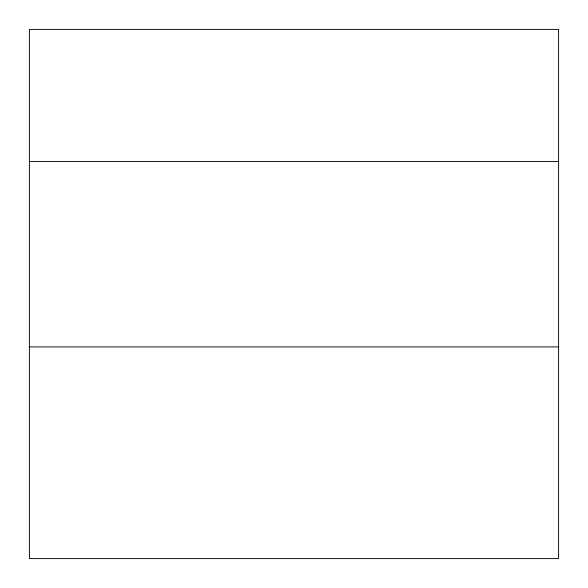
<?xml version="1.0" encoding="UTF-8"?>
<svg xmlns="http://www.w3.org/2000/svg" width="588" height="588" viewBox="0 0 588 588"><rect width="100%" height="100%" fill="white"/><g stroke="black" fill="none" stroke-linecap="round" stroke-linejoin="round"><path stroke-width="0.88" d="M29.4 161.538L558.6 161.538M29.4 346.92L558.6 346.92M558.6 29.4L29.4 29.4L29.4 558.6L558.6 558.6L558.6 29.4"/></g></svg>
